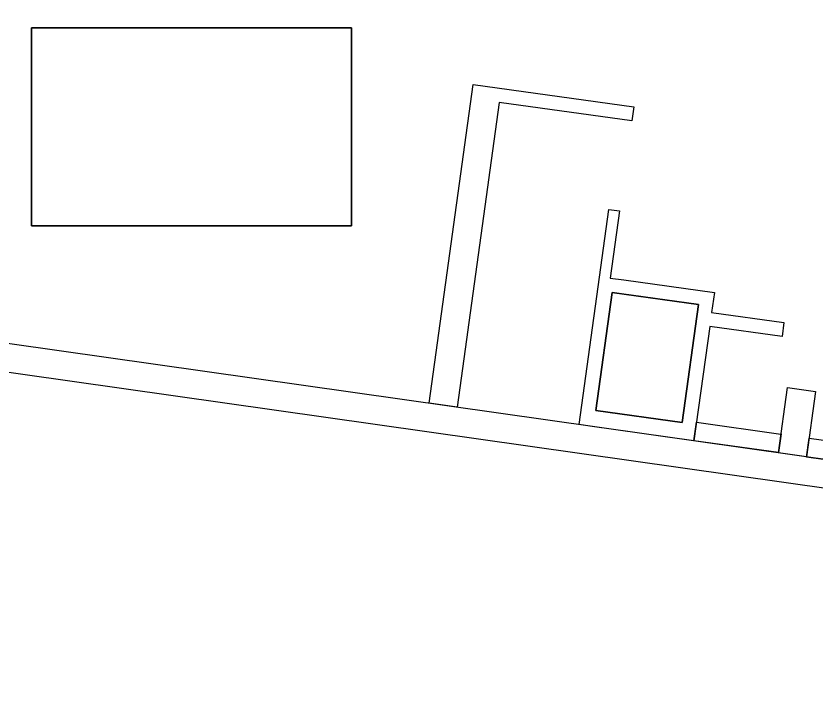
# Model space of a CAD drawing. Header units: millimetres. Extents: x 1822 to 16527, y -301 to 9797.
# Drawn here: x 11685 to 13384, y 7019 to 8481 of the extents above; entities that cross this region are included whole.
import ezdxf

# ---------------------------------------------------------------- set-up
doc = ezdxf.new("R2010")
doc.units = ezdxf.units.MM
doc.layers.add('S-Col', color=4, linetype='Continuous')

# ---------------------------------------------------------------- blocks, each defined once
blk = doc.blocks.new('Temel1')
at = {"color": 3, "elevation": 0.4}
blk.add_lwpolyline([(469.6, 1209), (-748.4, 1200), (-738.9, -267.3), (-59.2, -359.2), (365, -392.2), (3174.3, -790.9), (3612.9, -838.8), (4047.6, -909.2), (4919.7, -1025.1), (6061.2, -1216.1), (6024.3, 1319.3), (4428.6, 1296.7), (3988.8, 1284.3), (469.6, 1209)], close=True, dxfattribs=at)
blk = doc.blocks.new('TemelCukur')
at = {"color": 3, "elevation": 0.4}
blk.add_lwpolyline([(469.6, 1209), (-748.4, 1200), (-738.9, -267.3), (-59.2, -359.2), (365, -392.2), (3174.3, -790.9), (3612.9, -838.8), (4047.6, -909.2), (4919.7, -1025.1), (6061.2, -1216.1), (6024.3, 1319.3), (4428.6, 1296.7), (3988.8, 1284.3), (469.6, 1209)], close=True, dxfattribs=at)
at = {"color": 1, "elevation": 0.4}
blk.add_lwpolyline([(1251.5, -200.2), (1931.4, -200.2), (1931.4, 220.1), (1251.5, 220.1)], close=True, dxfattribs=at)
blk = doc.blocks.new('Perde')
at = {"color": 3, "elevation": 0.4}
blk.add_lwpolyline([(469.6, 1209), (-748.4, 1200), (-738.9, -267.3), (-59.2, -359.2), (365, -392.2), (3174.3, -790.9), (3612.9, -838.8), (4047.6, -909.2), (4919.7, -1025.1), (6061.2, -1216.1), (6024.3, 1319.3), (4428.6, 1296.7), (3988.8, 1284.3), (469.6, 1209)], close=True, dxfattribs=at)
at = {"color": 1, "elevation": 0.4}
blk.add_lwpolyline([(3990.3, 1224.4), (4429.9, 1236.8), (5965.2, 1258.4), (6000.2, -1145.1), (4928.6, -965.8), (4056.3, -849.8), (3621, -779.3), (3181.8, -731.3), (371.6, -332.5), (-52.8, -299.5), (-679.2, -214.9), (-688, 1140.4), (470.5, 1149), (3990.3, 1224.4)], close=True, dxfattribs=at)
blk = doc.blocks.new('kolonlar')
at = {"color": 3, "elevation": 0.4}
blk.add_lwpolyline([(2843.8, -642.3), (2838.7, -682), (2658.6, -657.1), (2664.3, -617.5), (2843.7, -642.9)], close=True, dxfattribs=at)
at = {"layer": 'S-Col', "color": 3}
for points, elevation in [([(2527.1, 22.8), (2245.3, 61.8), (2155.8, -585.7), (2096.4, -577.3), (2190, 99.7), (2531.2, 52.6)], -0.1), ([(2917.2, -552.2), (2898.1, -691.1), (2838.6, -682.6), (2857.8, -543.9)], 0.4), ([(2903.5, -651.4), (3303, -706.6), (3298.9, -744.1), (3181.8, -731.3), (2897.9, -692.1), (2903.5, -651.4)], 0.4)]:
    blk.add_lwpolyline(points, close=True, dxfattribs=dict(at, elevation=elevation))
blk = doc.blocks.new('Cekirdek')
at = {"layer": 'S-Col', "color": 3, "elevation": 0.4}
blk.add_lwpolyline([(2509.9, -315.4), (2702.3, -342), (2696.4, -384.7), (2850, -405.9), (2845.9, -435.6), (2692.3, -414.4), (2658.8, -657.1), (2437.5, -625.7), (2415.2, -622.5), (2478.4, -165.4), (2500.7, -168.4), (2480.9, -311.4), (2509.9, -315.4)], dxfattribs=at)
at = {"layer": 'S-Col', "color": 1, "elevation": 0.4}
blk.add_lwpolyline([(2505.2, -345), (2485.2, -342.2), (2450.6, -592.9), (2633.9, -618.2), (2668.5, -367.6), (2505.2, -345)], dxfattribs=at)

msp = doc.modelspace()

# ---------------------------------------------------------------- linework, layer by layer
at = {"color": 3, "elevation": -0.815}
msp.add_lwpolyline([(10935.26, 9444.227), (9717.295, 9435.196), (9726.806, 7967.897), (10406.466, 7876.046), (10830.69, 7843.028), (13639.997, 7444.37), (14078.601, 7396.474), (14513.216, 7326.043), (15385.403, 7210.124), (16526.896, 7019.096), (16490.01, 9554.495), (14894.26, 9531.97), (14454.506, 9519.578), (10935.26, 9444.227)], close=True, dxfattribs=at)
at = {"elevation": -0.815}
msp.add_lwpolyline([(11717.206, 8455.283), (12397.032, 8455.283), (12397.032, 8035.046), (11717.206, 8035.046)], close=True, dxfattribs=at)
at = {"elevation": -0.812}
msp.add_lwpolyline([(12916.277, 7642.364), (12950.901, 7892.984), (13134.16, 7867.667), (13099.537, 7617.047), (12916.277, 7642.364)], dxfattribs=at)

# ---------------------------------------------------------------- block references
for name in ['Temel1', 'TemelCukur', 'Perde', 'kolonlar', 'Cekirdek']:
    msp.add_blockref(name, (10465.664, 8235.232, -1.185))

doc.saveas('drawing.dxf')
